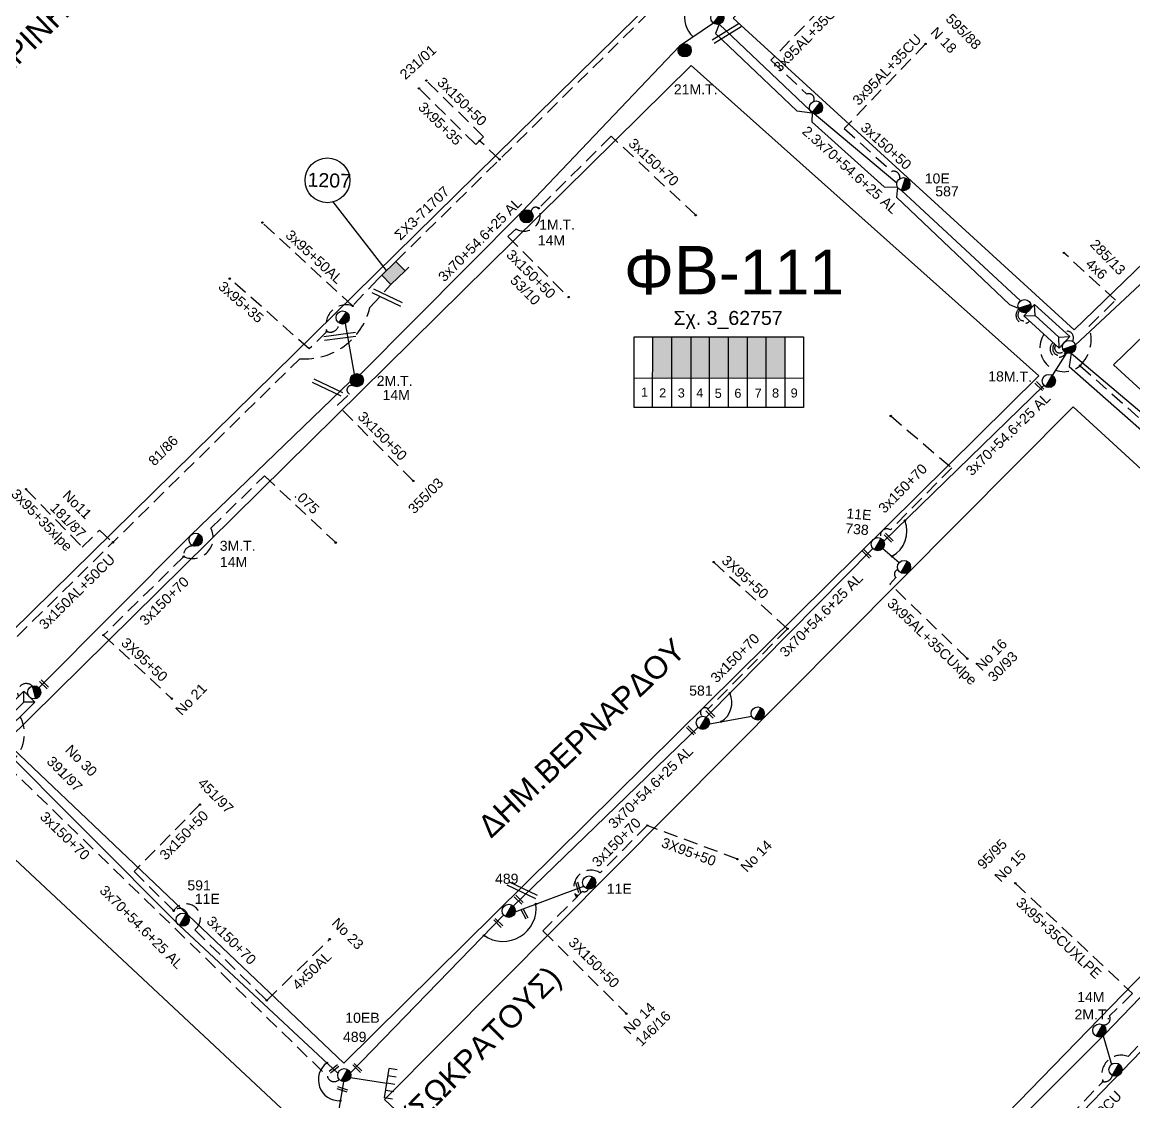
# Model space of a CAD drawing. Header units: millimetres. Extents: x 855 to 3091, y 750 to 2767.
# Drawn here: x 1088.3 to 1287.2, y 1262.2 to 1455.3 of the extents above; entities that cross this region are included whole.
import ezdxf
from ezdxf.enums import TextEntityAlignment as Align

# ---------------------------------------------------------------- set-up
doc = ezdxf.new("R2010")
doc.units = ezdxf.units.MM
doc.linetypes.add('DASHED', pattern=[19.05, 12.7, -6.35])
for name, color, linetype, lineweight in [('.075', 7, 'Continuous', 30), ('3x150+50', 7, 'Continuous', 30), ('3x150+50CU', 7, 'Continuous', 30), ('3x150+70', 7, 'Continuous', 30), ('3x150AL+50CU', 7, 'Continuous', 30), ('3x70+54.6+25 AL', 7, 'SYN_LINE', 30), ('3x95+35', 7, 'Continuous', 30), ('3x95+35CUXLPE', 7, 'Continuous', 30), ('3X95+50', 7, 'Continuous', 30), ('3x95+50AL', 7, 'Continuous', 30), ('3x95AL+35CU', 7, 'Continuous', 30), ('4x50AL', 7, 'Continuous', 30), ('4x6', 7, 'SYN_LINE', 30), ('Υπόβαθρο ΔΕΗ', 7, 'Continuous', 30)]:
    doc.layers.add(name, color=color, linetype=linetype, lineweight=lineweight)
for name, color, linetype in [('Link Box 4 Διευθύνσεων', 7, 'Continuous'), ('Pillar OTE', 7, 'Continuous'), ('TEXT ΚΑΛΩΔΙΩΝ', 7, 'Continuous'), ('Άγνωστα', 7, 'Continuous'), ('Καλώδια ΧΤ   3x150AL+50CU', 7, 'DASHED'), ('Καλώδια ΧΤ   3x95+35 XLPE', 7, 'DASHED'), ('Μηχανική τομή', 7, 'Continuous'), ('Στύλος Ξύλινος', 7, 'Continuous'), ('Στύλος Ξύλινος @ 1', 7, 'Continuous'), ('Στύλος ΦΜ', 7, 'Continuous'), ('Στύλος ΦΜ @ 1', 7, 'Continuous'), ('Συνδέσεις', 7, 'Continuous'), ('Τομή', 7, 'Continuous'), ('Υποσταθμός εναέριος 2 στύλων', 7, 'Continuous'), ('Υποσταθμός πόλεως', 7, 'Continuous')]:
    doc.layers.add(name, color=color, linetype=linetype)
doc.styles.add('arial', font='arial.ttf')
doc.styles.get("Standard").update_dxf_attribs({"font": 'arial.ttf'})
doc.linetypes.add('SYN_LINE', pattern='A,0.5,-0.0001,["/\\/\\/\\/",Standard,S=0.1,R=0,X=0,Y=-0.05],-0.25', length=0.7501)

# ---------------------------------------------------------------- blocks, each defined once
blk = doc.blocks.new('ΥΠΑΡΧΩΝ ΤΣΙΜΕΝΤΕΝΙΟΣ ΣΤΥΛΟΣ')
at = {"layer": 'Στύλος ΦΜ'}
blk.add_hatch(color=7, dxfattribs=at).paths.add_polyline_path([(-1.29, -2.28, 0.574793), (2.62, 0, 0.268822), (1.3, 2.27)])
at = {"layer": 'Στύλος ΦΜ', "color": 7}
blk.add_line((-1.29, -2.28), (1.3, 2.27), dxfattribs=at)
blk.add_circle((0, 0), 2.62, dxfattribs=at)
at = {"layer": 'Στύλος ΦΜ', "flags": 4}
for tag, p in [('ΑΡΙΘΜΟΣ', (-4.68, 8.05)), ('ΤΥΠΟΣ', (-4.91, 3.03))]:
    blk.add_attdef(tag, p, '', height=4, dxfattribs=at)
blk = doc.blocks.new('ΥΠΑΡΧΩΝ ΞΥΛΙΝΟΣ ΣΤΥΛΟΣ')
at = {"layer": 'Στύλος Ξύλινος'}
h = blk.add_hatch(color=7, dxfattribs=at)
h.paths.add_polyline_path([(-2.62, 0, 0.270008), (-1.29, -2.28), (1.3, 2.27, 0.576266)])
h.paths.add_polyline_path([(-1.29, -2.28, 0.574793), (2.62, 0, 0.268822), (1.3, 2.27)])
at = {"layer": 'Στύλος Ξύλινος', "color": 7}
blk.add_line((-1.29, -2.28), (1.3, 2.27), dxfattribs=at)
blk.add_circle((0, 0), 2.62, dxfattribs=at)
at = {"layer": 'Στύλος Ξύλινος', "flags": 4}
for tag, p in [('ΑΡΙΘΜΟΣ', (-4.91, 8.6)), ('ΤΥΠΟΣ', (-4.85, 3.39))]:
    blk.add_attdef(tag, p, '', height=4, dxfattribs=at)
blk = doc.blocks.new('ΥΠΟΣΤΑΘΜΟΣ ΕΝΑΕΡΙΟΣ ΕΠΙ 2 ΣΤΥΛΩΝ')
at = {"layer": 'Υποσταθμός εναέριος 2 στύλων', "linetype": 'Continuous'}
for points in [[(-11.97, -2.11, 0.574793), (-8.45, -0.07, 0.268822), (-9.64, 1.98)], [(9.68, -2.15, 0.574793), (13.19, -0.1, 0.268822), (12.01, 1.95)]]:
    blk.add_hatch(color=256, dxfattribs=at).paths.add_polyline_path(points)
for p, q in [((-11.97, -2.11), (-9.64, 1.98)), ((9.68, -2.15), (12.01, 1.95))]:
    blk.add_line(p, q, dxfattribs=at)
for centre in [(-10.81, -0.07), (10.84, -0.1)]:
    blk.add_circle(centre, 2.36, dxfattribs=at)
at = {"layer": 'Υποσταθμός πόλεως', "linetype": 'Continuous', "ltscale": 40}
blk.add_lwpolyline([(-8.57, 2.82), (8.57, 2.82), (8.57, -2.82), (-8.57, -2.82)], close=True, dxfattribs=at)
for points in [[(-5.75, 0), (-8.57, 2.82)], [(-8.57, -2.82), (-5.75, 0)], [(-5.75, 0), (5.75, 0)], [(5.75, 0), (8.57, 2.82)], [(8.57, -2.82), (5.75, 0)]]:
    blk.add_lwpolyline(points, dxfattribs=at)
at = {"layer": 'Υποσταθμός εναέριος 2 στύλων', "ltscale": 40, "flags": 1}
for tag, p in [('ΜΕΤΑΣΧΗΜΑΤΙΣΜΟΣ', (14.09, 2.51)), ('ΙΣΧΥΣ', (14.07, -0.28)), ('ΑΡΙΘΜΟΣ', (14.19, -3))]:
    blk.add_attdef(tag, p, '', height=1.8, dxfattribs=at)
blk = doc.blocks.new('LINK BOX 4 ΑΝΑΧΩΡΗΣΕΩΝ')
at = {"layer": 'Link Box 4 Διευθύνσεων', "ltscale": 40}
blk.add_hatch(color=256, dxfattribs=at).paths.add_polyline_path([(-3.54, 0), (-3.54, -4.67), (3.54, -4.67), (3.54, 0)])
for p, q in [((-3.54, 0), (-5.33, 0)), ((5.33, 0), (3.54, 0)), ((-3.54, -4.67), (-5.33, -4.67)), ((5.33, -4.67), (3.54, -4.67))]:
    blk.add_line(p, q, dxfattribs=at)
blk.add_lwpolyline([(-3.54, -4.67), (-3.54, 0), (3.54, 0), (3.54, -4.67)], close=True, dxfattribs=at)
blk = doc.blocks.new('ΜΗΧΑΝΙΚΗ ΤΟΜΗ')
at = {"layer": 'Μηχανική τομή', "ltscale": 40}
for p, q in [((-1.89, 0.78), (5.69, 0.78)), ((-1.89, -0.77), (5.69, -0.77))]:
    blk.add_line(p, q, dxfattribs=at)
blk = doc.blocks.new('_ΣΥΝΔΕΣΗ')
at = {"layer": 'Συνδέσεις', "linetype": 'SYN_LINE', "ltscale": 40}
blk.add_hatch(color=256, dxfattribs=at).paths.add_polyline_path([(0.5, -0.01, 1), (-0.5, -0.01, 1)])
at = {"layer": 'Συνδέσεις'}
blk.add_circle((0, -0.01), 0.5, dxfattribs=at)
blk = doc.blocks.new('A$C6B443C3E')
at = {"layer": 'Υπόβαθρο ΔΕΗ', "lineweight": 30, "ltscale": 0.1}
for p, q in [((-0.89, 8.1), (-0.5, 6.7)), ((0.38, 8.46), (0.78, 7.06)), ((-4.73, 7.03), (-4.33, 5.62)), ((-3.45, 7.39), (-3.06, 5.98)), ((-2.17, 7.75), (-1.78, 6.34))]:
    blk.add_line(p, q, dxfattribs=at)
for points in [[(-1.78, 6.34), (-4.33, 5.62)], [(0.78, 7.06), (-1.78, 6.34)], [(0, 0), (-1.78, 6.34)]]:
    blk.add_lwpolyline(points, dxfattribs=at)
blk = doc.blocks.new('ΤΟΜΗ')
at = {"layer": 'Τομή', "ltscale": 40}
for p, q in [((-5.68, 0), (17.06, 0)), ((-5.68, -2.77), (17.06, -2.77))]:
    blk.add_line(p, q, dxfattribs=at)

msp = doc.modelspace()

# ---------------------------------------------------------------- hatches: boundary and pattern name
at = {"layer": 'Pillar OTE', "ltscale": 40}
h = msp.add_hatch(color=256, dxfattribs=at)
h.dxf.hatch_style = 1
h.paths.add_polyline_path([(1187.81, 1299.14), (1187.28, 1299.33), (1187.47, 1298.8)])
at = {"layer": 'Καλώδια ΧΤ   3x150AL+50CU', "linetype": 'DASHED', "lineweight": -3, "ltscale": 0.2}
h = msp.add_hatch(color=62, dxfattribs=at)
h.dxf.hatch_style = 1
h.paths.add_polyline_path([(1204.56, 1399.06), (1201.12, 1399.06), (1201.12, 1391.7), (1204.56, 1391.69)])
h = msp.add_hatch(color=27, dxfattribs=at)
h.dxf.hatch_style = 1
h.paths.add_polyline_path([(1204.56, 1391.69), (1207.99, 1391.69), (1208, 1399.06), (1204.56, 1399.06)])
h = msp.add_hatch(color=173, dxfattribs=at)
h.dxf.hatch_style = 1
h.paths.add_polyline_path([(1211.29, 1399.06), (1208, 1399.06), (1207.99, 1391.69), (1211.29, 1391.69)])
h = msp.add_hatch(color=6, dxfattribs=at)
h.dxf.hatch_style = 1
h.paths.add_polyline_path([(1214.68, 1399.05), (1211.29, 1399.06), (1211.29, 1391.69), (1214.68, 1391.68)])
h = msp.add_hatch(color=30, dxfattribs=at)
h.dxf.hatch_style = 1
h.paths.add_polyline_path([(1214.68, 1391.68), (1218.07, 1391.68), (1218.08, 1399.05), (1214.68, 1399.05)])
h = msp.add_hatch(color=133, dxfattribs=at)
h.dxf.hatch_style = 1
h.paths.add_polyline_path([(1218.07, 1391.68), (1221.47, 1391.68), (1221.47, 1399.05), (1218.08, 1399.05)])
h = msp.add_hatch(color=85, dxfattribs=at)
h.dxf.hatch_style = 1
h.paths.add_polyline_path([(1221.41, 1391.68), (1224.81, 1391.68), (1224.81, 1399.05), (1221.41, 1399.05)])

# ---------------------------------------------------------------- linework, layer by layer
at = {"layer": '.075', "color": 27, "linetype": 'DASHED', "lineweight": -3, "ltscale": 0.2}
msp.add_lwpolyline([(1117.24, 1359.75, 0.715407), (1122.09, 1364.84), (1131.67, 1374.2), (1144.41, 1362.24)], format="xyb", dxfattribs=at)
at = {"layer": '3x150+50', "color": 2, "linetype": 'DASHED', "lineweight": -3, "ltscale": 0.2}
for points in [[(1170.57, 1535.78), (1165.54, 1540.93), (1140.5, 1516.46), (1203.1, 1459.67), (1155.83, 1413.18)], [(1170.16, 1434.14), (1170.88, 1434.83), (1160.63, 1444.91)]]:
    msp.add_lwpolyline(points, dxfattribs=at)
at = {"layer": '3x150+50', "color": 173, "linetype": 'DASHED', "lineweight": -3, "ltscale": 0.2}
msp.add_lwpolyline([(1235.4, 1436.34), (1243.89, 1428.64, -0.558722), (1245.32, 1427.36, 15.518596)], format="xyb", dxfattribs=at)
at = {"layer": '3x150+50', "color": 30, "linetype": 'DASHED', "lineweight": -3, "ltscale": 0.2}
msp.add_lwpolyline([(1180.71, 1422.07, -0.737886), (1176.68, 1418.36), (1175.19, 1417), (1186.07, 1406.15)], format="xyb", dxfattribs=at)
at = {"layer": '3x150+50', "color": 27, "linetype": 'DASHED', "lineweight": -3, "ltscale": 0.2}
msp.add_lwpolyline([(1158.27, 1373.29), (1144.74, 1386.83), (1146.9, 1388.84, -1.036334), (1147.6, 1390.28, 45.841921)], format="xyb", dxfattribs=at)
at = {"layer": '3x150+50', "color": 6, "linetype": 'DASHED', "lineweight": -3, "ltscale": 0.2}
msp.add_lwpolyline([(1120.13, 1315.39), (1108.38, 1303.43), (1115.43, 1296.36, -0.602378), (1117.96, 1295.54, 249.397466)], format="xyb", dxfattribs=at)
at = {"layer": '3x150+50CU', "color": 5, "linetype": 'DASHED', "lineweight": -3, "ltscale": 0.2}
msp.add_lwpolyline([(1286.35, 1242.17), (1270.38, 1254.07), (1281.69, 1265.84, 0.433212), (1283.34, 1266.93)], format="xyb", dxfattribs=at)
at = {"layer": '3x150+70', "color": 30, "linetype": 'DASHED', "lineweight": -3, "ltscale": 0.2}
for points in [[(1208.82, 1420.82), (1193.71, 1434.96), (1180.71, 1422.07, 0.615991), (1179.37, 1421.45, 1.274677)], [(1243.7, 1384.9), (1254.61, 1375.63), (1243.65, 1364.52, 0.761266), (1241.98, 1362.99, -544.329278)], [(1225.24, 1346.83), (1211.06, 1332.49, 1.026493), (1209.98, 1331.2, 65.355136)]]:
    msp.add_lwpolyline(points, format="xyb", dxfattribs=at)
at = {"layer": '3x150+70', "color": 27, "linetype": 'DASHED', "lineweight": -3, "ltscale": 0.2}
for points in [[(1119.17, 1361.61, 0.534514), (1117.24, 1359.75), (1102.87, 1345.69)], [(1087.67, 1334.74, -0.842912), (1090.16, 1336.59, 2.728898)]]:
    msp.add_lwpolyline(points, format="xyb", dxfattribs=at)
at = {"layer": '3x150+70', "color": 133, "linetype": 'DASHED', "lineweight": -3, "ltscale": 0.2}
for points in [[(1087.98, 1331.1, -0.400116), (1085.54, 1322.44), (1142.92, 1266.81, 0.615528), (1145.04, 1266.21, 3.498232)], [(1200.14, 1311.63), (1191.72, 1303.16, 0.746497), (1187.28, 1299.33)]]:
    msp.add_lwpolyline(points, format="xyb", dxfattribs=at)
at = {"layer": '3x150+70', "color": 6, "linetype": 'DASHED', "lineweight": -3, "ltscale": 0.2}
msp.add_lwpolyline([(1115.43, 1296.36, -1.213853), (1119.19, 1292.98), (1132.08, 1280.35)], format="xyb", dxfattribs=at)
at = {"layer": '3x150AL+50CU', "color": 2, "linetype": 'DASHED', "lineweight": -3, "ltscale": 0.2}
msp.add_lwpolyline([(1173.73, 1430.79), (1170.16, 1434.14)], dxfattribs=at)
at = {"layer": '3x150AL+50CU', "color": 151, "linetype": 'DASHED', "lineweight": -3, "ltscale": 0.2}
msp.add_lwpolyline([(1086.08, 1333.18, -0.720104), (1084.78, 1334.75), (1086.11, 1336.14), (1081.98, 1340.1), (1137.98, 1395.14, 0.366829), (1150.54, 1404.29), (1153.66, 1407.78)], format="xyb", dxfattribs=at)
at = {"layer": '3x150AL+50CU', "color": 62, "linetype": 'DASHED', "lineweight": -3, "ltscale": 0.2}
msp.add_lwpolyline([(1266.59, 1404, 1.003613), (1268.56, 1401.84, 2.305026)], format="xyb", dxfattribs=at)
at = {"layer": '3x150AL+50CU', "color": 173, "linetype": 'DASHED', "lineweight": -3, "ltscale": 0.2}
msp.add_lwpolyline([(1266.77, 1403.75, 0.961441), (1268.21, 1402.17, 2.588433)], format="xyb", dxfattribs=at)
at = {"layer": '3x150AL+50CU', "color": 133, "linetype": 'DASHED', "lineweight": -3, "ltscale": 0.2}
msp.add_lwpolyline([(1276.23, 1398.25, 0.700928), (1274.72, 1400.03, -1.544113)], format="xyb", dxfattribs=at)
at = {"layer": '3x150AL+50CU', "color": 27, "linetype": 'DASHED', "lineweight": -3, "ltscale": 0.2}
msp.add_lwpolyline([(1271.11, 1399.52, 0.875289), (1277.57, 1393.9), (1345.64, 1333.71), (1393.17, 1382.86), (1394.46, 1381.89)], format="xyb", dxfattribs=at)
at = {"layer": '3x150AL+50CU', "color": 30, "linetype": 'DASHED', "lineweight": -3, "ltscale": 0.2}
msp.add_lwpolyline([(1272.74, 1398.03, 1.224893), (1275.04, 1396.21, -1.548066)], format="xyb", dxfattribs=at)
at = {"layer": '3x150AL+50CU', "color": 85, "linetype": 'DASHED', "lineweight": -3, "ltscale": 0.2}
msp.add_lwpolyline([(1273.01, 1397.78, 1.098877), (1274.92, 1396.29, -1.548066)], format="xyb", dxfattribs=at)
at = {"layer": '3x150AL+50CU', "color": 6, "linetype": 'DASHED', "lineweight": -3, "ltscale": 0.2}
msp.add_lwpolyline([(1273.21, 1397.6, 1.023032), (1274.65, 1396.55, -1.548066)], format="xyb", dxfattribs=at)
at = {"layer": '3x70+54.6+25 AL', "color": 133, "linetype": 'SYN_LINE', "lineweight": -3, "ltscale": 15}
for points in [[(1276.73, 1397.61), (1308.71, 1427.46), (1338.55, 1457.53)], [(1176.53, 1296.22), (1188.78, 1300.78)], [(1147.05, 1267.37), (1174.46, 1295.6)]]:
    msp.add_lwpolyline(points, dxfattribs=at)
at = {"layer": '3x70+54.6+25 AL', "color": 30, "linetype": 'SYN_LINE', "lineweight": -3, "ltscale": 15}
for points in [[(1211.98, 1455.2), (1205.94, 1451.05), (1177.75, 1421.49), (1148.77, 1392.33)], [(1275.14, 1396.17), (1272.58, 1392.17)], [(1271.09, 1390.38), (1242.45, 1362.48)], [(1240.5, 1361.2), (1210.68, 1331.04)], [(1209.24, 1329.21), (1176.17, 1297.21)]]:
    msp.add_lwpolyline(points, dxfattribs=at)
at = {"layer": '3x70+54.6+25 AL', "color": 62, "linetype": 'SYN_LINE', "lineweight": -3, "ltscale": 15}
msp.add_lwpolyline([(1213.03, 1455.01), (1212.37, 1453.3), (1226.93, 1439.48), (1229.63, 1439.13), (1229.6, 1437.51), (1242.53, 1425.89), (1244.94, 1425.82), (1244.74, 1424.03), (1264.95, 1404.82), (1266.51, 1404.2)], dxfattribs=at)
at = {"layer": '3x70+54.6+25 AL', "color": 173, "linetype": 'SYN_LINE', "lineweight": -3, "ltscale": 15}
for points in [[(1244.81, 1426.57), (1229.29, 1439.54), (1213.03, 1455.01)], [(1266.93, 1405.51), (1245.6, 1425.26)]]:
    msp.add_lwpolyline(points, dxfattribs=at)
at = {"layer": '3x70+54.6+25 AL', "color": 85, "linetype": 'SYN_LINE', "lineweight": -3, "ltscale": 15}
msp.add_lwpolyline([(1275.97, 1396.13), (1275.64, 1393.73), (1306.04, 1366.96), (1308.27, 1367.67), (1308.32, 1364.96), (1339.97, 1336.84), (1342.77, 1337.31), (1365.09, 1316), (1395, 1288.4), (1418.41, 1267.1)], dxfattribs=at)
at = {"layer": '3x70+54.6+25 AL', "color": 6, "linetype": 'SYN_LINE', "lineweight": -3, "ltscale": 15}
for points in [[(1275.97, 1396.13), (1307.81, 1369.25)], [(1083.39, 1326.88), (1116.47, 1293.76), (1144.82, 1267.31)]]:
    msp.add_lwpolyline(points, dxfattribs=at)
at = {"layer": '3x70+54.6+25 AL', "color": 27, "linetype": 'SYN_LINE', "lineweight": -3, "ltscale": 15}
msp.add_lwpolyline([(1147.03, 1391.09), (1118.48, 1363.56), (1091.29, 1336.29)], dxfattribs=at)
at = {"layer": '3x70+54.6+25 AL', "color": 30, "linetype": 'SYN_LINE', "lineweight": -3, "ltscale": 5}
msp.add_lwpolyline([(1242.3, 1361.22), (1245.22, 1358.68)], dxfattribs=at)
at = {"layer": '3x70+54.6+25 AL', "color": 30, "linetype": 'SYN_LINE', "lineweight": -3, "ltscale": 10}
msp.add_lwpolyline([(1211.26, 1329.84), (1218.83, 1331.19)], dxfattribs=at)
at = {"layer": '3x70+54.6+25 AL', "color": 5, "linetype": 'SYN_LINE', "lineweight": -3, "ltscale": 15}
msp.add_lwpolyline([(1250.76, 1243.07), (1282.01, 1274.32), (1316.46, 1310.1), (1337.9, 1332.13)], dxfattribs=at)
at = {"layer": '3x70+54.6+25 AL', "color": 5, "linetype": 'SYN_LINE', "lineweight": -3, "ltscale": 7}
msp.add_lwpolyline([(1281.69, 1274), (1283.19, 1268.88)], dxfattribs=at)
at = {"layer": '3x70+54.6+25 AL', "color": 6, "linetype": 'SYN_LINE', "lineweight": -3, "ltscale": 10}
msp.add_lwpolyline([(1145.79, 1265.79), (1144.2, 1256.36)], dxfattribs=at)
at = {"layer": '3x95+35', "color": 2, "linetype": 'DASHED', "lineweight": -3, "ltscale": 0.2}
msp.add_lwpolyline([(1170.16, 1434.14), (1169.46, 1433.48), (1159.29, 1443.5)], dxfattribs=at)
for points in [[(1147.44, 1404.59, 0.614416), (1142.82, 1400.03), (1139.69, 1396.9), (1125.46, 1409.47)], [(1142.82, 1400.03, 0.588449), (1144.95, 1401.58, -11.962416)]]:
    msp.add_lwpolyline(points, format="xyb", dxfattribs=at)
at = {"layer": '3x95+35', "color": 151, "linetype": 'DASHED', "lineweight": -3, "ltscale": 0.2}
msp.add_lwpolyline([(1088.99, 1371.81), (1099.07, 1361.46), (1102.14, 1364.46), (1104.56, 1362.3)], dxfattribs=at)
at = {"layer": '3x95+35', "color": 5, "linetype": 'DASHED', "lineweight": -3, "ltscale": 0.2}
msp.add_lwpolyline([(1281.69, 1265.84, -0.655028), (1286.18, 1270.29), (1292.67, 1277.18), (1303.35, 1266.91)], format="xyb", dxfattribs=at)
at = {"layer": '3x95+35CUXLPE', "color": 5, "linetype": 'DASHED', "lineweight": -3, "ltscale": 0.2}
msp.add_lwpolyline([(1265.99, 1301.31), (1286.97, 1281.56), (1282.84, 1277.57, -0.633033), (1281.62, 1276, 116.177577)], format="xyb", dxfattribs=at)
at = {"layer": '3X95+50', "color": 30, "linetype": 'DASHED', "lineweight": -3, "ltscale": 0.2}
msp.add_lwpolyline([(1212.04, 1358.75), (1225.24, 1346.83)], dxfattribs=at)
at = {"layer": '3X95+50', "color": 27, "linetype": 'DASHED', "lineweight": -3, "ltscale": 0.2}
msp.add_lwpolyline([(1102.87, 1345.69), (1115.1, 1334.32)], dxfattribs=at)
at = {"layer": '3X95+50', "color": 133, "linetype": 'DASHED', "lineweight": -3, "ltscale": 0.2}
msp.add_lwpolyline([(1216.28, 1305.63), (1200.14, 1311.63)], dxfattribs=at)
at = {"layer": '3x95+50AL', "color": 2, "linetype": 'DASHED', "lineweight": -3, "ltscale": 0.2}
msp.add_lwpolyline([(1152.03, 1409.45), (1147.44, 1404.59), (1131.3, 1419.49)], dxfattribs=at)
at = {"layer": '3x95AL+35CU', "color": 173, "linetype": 'DASHED', "lineweight": -3, "ltscale": 0.2}
msp.add_lwpolyline([(1236.25, 1462.9), (1222.25, 1448.53), (1228.72, 1442.5, -0.683623), (1229.91, 1441.17, -54.486373)], format="xyb", dxfattribs=at)
msp.add_lwpolyline([(1249.94, 1451.46), (1235.4, 1436.34)], dxfattribs=at)
at = {"layer": '3x95AL+35CU', "color": 30, "linetype": 'DASHED', "lineweight": -3, "ltscale": 0.2}
msp.add_lwpolyline([(1257.4, 1341.49), (1243.55, 1354.84), (1244.64, 1356, -0.643136), (1245.01, 1357.39, 17.485274)], format="xyb", dxfattribs=at)
at = {"layer": '4x50AL', "color": 30, "linetype": 'Continuous', "lineweight": -3, "ltscale": 0.2}
msp.add_lwpolyline([(1146.1, 1401.42), (1147.7, 1392.38)], dxfattribs=at)
at = {"layer": '4x50AL', "color": 6, "linetype": 'DASHED', "lineweight": -3, "ltscale": 0.2}
msp.add_lwpolyline([(1132.08, 1280.35), (1143.35, 1291.31)], dxfattribs=at)
at = {"layer": '4x6', "color": 27, "linetype": 'DASHED', "lineweight": -3, "ltscale": 0.2}
msp.add_lwpolyline([(1277.57, 1393.9, 0.294532), (1279.15, 1400.93), (1283.92, 1405.64), (1274.67, 1414.08)], format="xyb", dxfattribs=at)
at = {"layer": 'Pillar OTE', "lineweight": -3, "ltscale": 40}
for points in [[(1197.79, 1386.42), (1197.79, 1399.06), (1228.12, 1399.05), (1228.12, 1386.39), (1197.79, 1386.42)], [(1201.11, 1386.41), (1201.12, 1399.06)], [(1204.55, 1386.41), (1204.56, 1399.06)], [(1207.99, 1386.41), (1208, 1399.06)], [(1211.29, 1386.4), (1211.29, 1399.06)], [(1214.68, 1386.4), (1214.68, 1399.05)], [(1218.07, 1386.4), (1218.08, 1399.05)], [(1221.41, 1386.39), (1221.41, 1399.05)], [(1224.8, 1386.39), (1224.8, 1399.05)], [(1197.79, 1391.7), (1228.12, 1391.67)]]:
    msp.add_lwpolyline(points, dxfattribs=at)
at = {"layer": 'Pillar OTE', "ltscale": 40}
msp.add_lwpolyline([(1187.47, 1298.8), (1187.28, 1299.33), (1187.81, 1299.14), (1187.47, 1298.8)], dxfattribs=at)
at = {"layer": 'Καλώδια ΧΤ   3x95+35 XLPE', "color": 133, "linetype": 'DASHED', "lineweight": -3, "ltscale": 0.2}
msp.add_lwpolyline([(1189.61, 1300.28, -0.456425), (1188.54, 1299.87), (1181.49, 1292.79), (1196.38, 1277.98)], format="xyb", dxfattribs=at)
at = {"layer": 'Υπόβαθρο ΔΕΗ', "lineweight": -3}
for points in [[(1215.51, 1456.04), (1337.98, 1574.98), (1398.37, 1518.13), (1276.49, 1400.32)], [(1404.73, 1511.4), (1459.46, 1460), (1342.59, 1340.09), (1283.57, 1394.04)], [(1138.4, 1510.31), (1198.39, 1456.42), (1075.59, 1335.65), (1015.36, 1390.72)], [(1276.33, 1386.51), (1335.08, 1332.67), (1212.61, 1206.69), (1153.14, 1262.65)], [(1281.22, 1142.52), (1219.57, 1200.03), (1341.76, 1326.31), (1407.15, 1266.71)], [(1075.05, 1316.75), (1136.52, 1259.36), (999.01, 1113.8), (941.45, 1174.08)]]:
    msp.add_lwpolyline(points, close=True, dxfattribs=at)
for points in [[(1207.98, 1447.59), (1270.22, 1392.06), (1145.86, 1269.1), (1085.43, 1326.6)], [(1085.43, 1326.6), (1207.98, 1447.59)], [(1153.52, 1410.91), (1143.95, 1423.18)]]:
    msp.add_lwpolyline(points, dxfattribs=at)
msp.add_circle((1142.94, 1427.06), 4, dxfattribs=at)
for centre, radius, start, end in [((1211.45, 1456.15), 4.62, 163.1749, 228.0628), ((1241.43, 1364.31), 5.17, 299.0757, 21.2198), ((1211.24, 1333.64), 4.04, 302.3975, 24.6637), ((1174.34, 1296.86), 5.95, 235.2283, 7.1628), ((1145.07, 1266.15), 3.76, 126.5464, 272.2995)]:
    msp.add_arc(centre, radius, start, end, dxfattribs=at)

# ---------------------------------------------------------------- block references
at = {"layer": '4x50AL', "color": 1, "lineweight": -3, "ltscale": 0.1, "rotation": 245.4940047592004}
msp.add_blockref('A$C6B443C3E', (1147.05, 1266.56), dxfattribs=at)
at = {"layer": 'Link Box 4 Διευθύνσεων', "lineweight": -3, "xscale": 0.5, "yscale": 0.5, "zscale": 0.5, "rotation": 44.52162583369045}
msp.add_blockref('LINK BOX 4 ΑΝΑΧΩΡΗΣΕΩΝ', (1153.93, 1411.31), dxfattribs=at)
at = {"layer": 'Μηχανική τομή', "lineweight": -3, "xscale": 0.25, "yscale": 0.25}
for p, zscale, rotation in [((1270.63, 1389.92), 0.4999999999999995, 135.2310416929193), ((1243.67, 1362.78), 0.4999999999999995, 135.2310416929193), ((1239.73, 1359.92), 0.4999999999999995, 135.2310416929193), ((1092.58, 1336.56), 0.4999999999999997, 135.6553103361424), ((1211.77, 1331.31), 0.4999999999999995, 135.2310416929193), ((1208.31, 1328.32), 0.4999999999999995, 135.2310416929193), ((1187.95, 1300.08), 0.4999999999999996, 105.3497237957582), ((1177.49, 1298.04), 0.4999999999999995, 135.2310416929193), ((1178.43, 1295.37), 0.4999999999999996, 117.8417872008163), ((1173.83, 1293.89), 0.4999999999999997, 135.6553103361424), ((1144.48, 1268.39), 0.4999999999999997, 218.8995326893961), ((1148.63, 1267.94), 0.4999999999999997, 135.6553103361424), ((1146.09, 1264.25), 0.4999999999999997, 160.6096496485597)]:
    msp.add_blockref('ΜΗΧΑΝΙΚΗ ΤΟΜΗ', p, dxfattribs=dict(at, zscale=zscale, rotation=rotation))
at = {"layer": 'Στύλος Ξύλινος @ 1', "lineweight": -3, "ltscale": 40}
ref = msp.add_blockref('ΥΠΑΡΧΩΝ ΞΥΛΙΝΟΣ ΣΤΥΛΟΣ', (1206.85, 1450.31), dxfattribs=dict(at, xscale=0.4499999999998181, yscale=0.4499999999998181, zscale=0.4499999999998181))
ref.add_attrib('ΤΥΠΟΣ', '21M.T.', (1204.91, 1442.43), dxfattribs={"layer": 'Στύλος Ξύλινος', "height": 1.8, "flags": 4})
ref = msp.add_blockref('ΥΠΑΡΧΩΝ ΞΥΛΙΝΟΣ ΣΤΥΛΟΣ', (1178.54, 1420.62), dxfattribs=dict(at, xscale=0.4499999999998181, yscale=0.4499999999998181, zscale=0.4499999999998181))
ref.add_attrib('ΤΥΠΟΣ', '1M.T.', (1180.8, 1418.24), dxfattribs={"layer": 'Στύλος Ξύλινος', "height": 1.8, "flags": 4})
ref.add_attrib('ΑΡΙΘΜΟΣ', '14M', (1180.56, 1415.43), dxfattribs={"layer": 'Στύλος Ξύλινος', "height": 1.8, "flags": 4})
ref = msp.add_blockref('ΥΠΑΡΧΩΝ ΞΥΛΙΝΟΣ ΣΤΥΛΟΣ', (1148.18, 1391.31), dxfattribs=dict(at, xscale=0.4499999999998181, yscale=0.4499999999998181, zscale=0.4499999999998181))
ref.add_attrib('ΤΥΠΟΣ', '2M.T.', (1151.75, 1390.28), dxfattribs={"layer": 'Στύλος Ξύλινος', "height": 1.8, "flags": 4})
ref.add_attrib('ΑΡΙΘΜΟΣ', '14M', (1152.79, 1387.75), dxfattribs={"layer": 'Στύλος Ξύλινος', "height": 1.8, "flags": 4})
at = {"layer": 'Στύλος ΦΜ @ 1', "lineweight": -3, "ltscale": 40, "xscale": 0.4499999999998181, "yscale": 0.4499999999998181, "zscale": 0.4499999999998181, "rotation": 352.5021454697022}
for p in [(1212.69, 1456.14), (1230.34, 1440.07), (1145.66, 1402.52)]:
    msp.add_blockref('ΥΠΑΡΧΩΝ ΤΣΙΜΕΝΤΕΝΙΟΣ ΣΤΥΛΟΣ', p, dxfattribs=at)
at = {"layer": 'Στύλος ΦΜ @ 1', "lineweight": -3, "ltscale": 40}
ref = msp.add_blockref('ΥΠΑΡΧΩΝ ΤΣΙΜΕΝΤΕΝΙΟΣ ΣΤΥΛΟΣ', (1245.97, 1426.38), dxfattribs=dict(at, xscale=0.449999999999818, yscale=0.449999999999818, zscale=0.449999999999818, rotation=11.2167773414615))
ref.add_attrib('ΤΥΠΟΣ', '587', (1251.67, 1424.19), dxfattribs={"layer": 'Στύλος ΦΜ', "height": 1.8, "flags": 4})
ref.add_attrib('ΑΡΙΘΜΟΣ', '10E', (1249.79, 1426.49), dxfattribs={"layer": 'Στύλος ΦΜ', "height": 1.8, "flags": 4})
ref = msp.add_blockref('ΥΠΑΡΧΩΝ ΤΣΙΜΕΝΤΕΝΙΟΣ ΣΤΥΛΟΣ', (1271.98, 1391.16), dxfattribs=dict(at, xscale=0.4499999999998183, yscale=0.4499999999998183, zscale=0.4499999999998183, rotation=359.2220644254894))
ref.add_attrib('ΤΥΠΟΣ', '18M.T.', (1261.13, 1391.11), dxfattribs={"layer": 'Στύλος ΦΜ', "height": 1.8, "rotation": 359.2221, "flags": 4})
ref = msp.add_blockref('ΥΠΑΡΧΩΝ ΤΣΙΜΕΝΤΕΝΙΟΣ ΣΤΥΛΟΣ', (1241.39, 1361.97), dxfattribs=dict(at, xscale=0.4499999999998183, yscale=0.4499999999998183, zscale=0.4499999999998183))
ref.add_attrib('ΤΥΠΟΣ', '738', (1235.51, 1363.93), dxfattribs={"layer": 'Στύλος ΦΜ', "height": 1.8, "rotation": 355.1758, "flags": 4})
ref.add_attrib('ΑΡΙΘΜΟΣ', '11E', (1235.72, 1366.61), dxfattribs={"layer": 'Στύλος ΦΜ', "height": 1.8, "rotation": 355.1758, "flags": 4})
ref = msp.add_blockref('ΥΠΑΡΧΩΝ ΤΣΙΜΕΝΤΕΝΙΟΣ ΣΤΥΛΟΣ', (1119.36, 1362.77), dxfattribs=dict(at, xscale=0.4499999999998182, yscale=0.4499999999998182, zscale=0.4499999999998182))
ref.add_attrib('ΤΥΠΟΣ', '14M', (1123.71, 1357.89), dxfattribs={"layer": 'Στύλος ΦΜ', "height": 1.8, "flags": 4})
ref.add_attrib('ΑΡΙΘΜΟΣ', '3M.T.', (1123.67, 1360.78), dxfattribs={"layer": 'Στύλος ΦΜ', "height": 1.8, "flags": 4})
for p, xscale, yscale, zscale in [((1246.08, 1357.87), 0.4499999999998183, 0.4499999999998183, 0.4499999999998183), ((1219.91, 1331.66), 0.4499999999998183, 0.4499999999998183, 0.4499999999998183), ((1283.92, 1267.96), 0.4499999999998181, 0.4499999999998181, 0.4499999999998181)]:
    msp.add_blockref('ΥΠΑΡΧΩΝ ΤΣΙΜΕΝΤΕΝΙΟΣ ΣΤΥΛΟΣ', p, dxfattribs=dict(at, xscale=xscale, yscale=yscale, zscale=zscale))
ref = msp.add_blockref('ΥΠΑΡΧΩΝ ΤΣΙΜΕΝΤΕΝΙΟΣ ΣΤΥΛΟΣ', (1210.09, 1330.02), dxfattribs=dict(at, xscale=0.4499999999998183, yscale=0.4499999999998183, zscale=0.4499999999998183))
ref.add_attrib('ΤΥΠΟΣ', '581', (1207.65, 1334.87), dxfattribs={"layer": 'Στύλος ΦΜ', "height": 1.8, "rotation": 360, "flags": 4})
ref = msp.add_blockref('ΥΠΑΡΧΩΝ ΤΣΙΜΕΝΤΕΝΙΟΣ ΣΤΥΛΟΣ', (1175.36, 1296.36), dxfattribs=dict(at, xscale=0.4499999999998183, yscale=0.4499999999998183, zscale=0.4499999999998183))
ref.add_attrib('ΤΥΠΟΣ', '489', (1172.92, 1301.21), dxfattribs={"layer": 'Στύλος ΦΜ', "height": 1.8, "rotation": 360, "flags": 4})
ref = msp.add_blockref('ΥΠΑΡΧΩΝ ΤΣΙΜΕΝΤΕΝΙΟΣ ΣΤΥΛΟΣ', (1189.76, 1301.45), dxfattribs=dict(at, xscale=0.4499999999998183, yscale=0.4499999999998183, zscale=0.4499999999998183))
ref.add_attrib('ΤΥΠΟΣ', '11E', (1192.9, 1299.42), dxfattribs={"layer": 'Στύλος ΦΜ', "height": 1.8, "rotation": 360, "flags": 4})
ref = msp.add_blockref('ΥΠΑΡΧΩΝ ΤΣΙΜΕΝΤΕΝΙΟΣ ΣΤΥΛΟΣ', (1117.05, 1294.78), dxfattribs=dict(at, xscale=0.4499999999998182, yscale=0.4499999999998182, zscale=0.4499999999998182))
ref.add_attrib('ΤΥΠΟΣ', '591', (1117.88, 1300.03), dxfattribs={"layer": 'Στύλος ΦΜ', "height": 1.8, "rotation": 360, "flags": 4})
ref.add_attrib('ΑΡΙΘΜΟΣ', '11E', (1119.2, 1297.62), dxfattribs={"layer": 'Στύλος ΦΜ', "height": 1.8, "rotation": 360, "flags": 4})
ref = msp.add_blockref('ΥΠΑΡΧΩΝ ΤΣΙΜΕΝΤΕΝΙΟΣ ΣΤΥΛΟΣ', (1281.03, 1274.98), dxfattribs=dict(at, xscale=0.4499999999998183, yscale=0.4499999999998183, zscale=0.4499999999998183))
ref.add_attrib('ΤΥΠΟΣ', '2M.T.', (1276.58, 1276.94), dxfattribs={"layer": 'Στύλος ΦΜ', "height": 1.8, "rotation": 360, "flags": 4})
ref.add_attrib('ΑΡΙΘΜΟΣ', '14M', (1277.06, 1280.06), dxfattribs={"layer": 'Στύλος ΦΜ', "height": 1.8, "rotation": 360, "flags": 4})
ref = msp.add_blockref('ΥΠΑΡΧΩΝ ΤΣΙΜΕΝΤΕΝΙΟΣ ΣΤΥΛΟΣ', (1145.95, 1266.96), dxfattribs=dict(at, xscale=0.4499999999998183, yscale=0.4499999999998183, zscale=0.4499999999998183))
ref.add_attrib('ΤΥΠΟΣ', '489', (1145.72, 1272.93), dxfattribs={"layer": 'Στύλος ΦΜ', "height": 1.8, "rotation": 360, "flags": 4})
ref.add_attrib('ΑΡΙΘΜΟΣ', '10EB', (1146.13, 1276.34), dxfattribs={"layer": 'Στύλος ΦΜ', "height": 1.8, "rotation": 360, "flags": 4})
at = {"layer": 'Συνδέσεις', "lineweight": -3, "xscale": 0.25, "yscale": 0.25, "zscale": 0.25}
for p in [(1249.94, 1451.47), (1159.29, 1443.5), (1160.63, 1444.91), (1170.16, 1434.14), (1173.73, 1430.79), (1180.71, 1422.07), (1208.82, 1420.82), (1131.3, 1419.5), (1274.67, 1414.08), (1125.46, 1409.47), (1186.07, 1406.16), (1147.44, 1404.59), (1142.82, 1400.03), (1277.57, 1393.9), (1243.7, 1384.9), (1158.28, 1373.29), (1088.99, 1371.81), (1246.25, 1366.18), (1104.56, 1362.3), (1144.41, 1362.24), (1117.24, 1359.75), (1212.04, 1358.76), (1243.94, 1359.79), (1225.24, 1346.83), (1102.87, 1345.69), (1257.4, 1341.49), (1115.1, 1334.33), (1214.92, 1335.33), (1213.41, 1330.23), (1120.13, 1315.39), (1200.14, 1311.64), (1216.28, 1305.63), (1265.99, 1301.32), (1115.43, 1296.36), (1180.24, 1297.61), (1143.35, 1291.31), (1170.94, 1291.98), (1132.08, 1280.35), (1196.38, 1277.98), (1142.83, 1269.18), (1281.69, 1265.84), (1145.22, 1262.4)]:
    msp.add_blockref('_ΣΥΝΔΕΣΗ', p, dxfattribs=at)
at = {"layer": 'Τομή', "lineweight": -3}
for p, xscale, yscale, zscale, rotation in [((1215.76, 1453.78), 0.2500000000000562, 0.2500000000000562, 0.2500000000000562, 211.4899893459159), ((1154.78, 1405.11), 0.2499999999999998, 0.2499999999999998, 0.2499999999999998, 154.6125627688257), ((1143.7, 1399.32), 0.2500000000000308, 0.2500000000000308, 0.2500000000000308, 7.540352153389508), ((1144.1, 1389.04), 0.2499999999999998, 0.2499999999999998, 0.2499999999999998, 154.6125627688257), ((1178.92, 1299.12), 0.2499999999999998, 0.2499999999999998, 0.2499999999999998, 154.6125627688257)]:
    msp.add_blockref('ΤΟΜΗ', p, dxfattribs=dict(at, xscale=xscale, yscale=yscale, zscale=zscale, rotation=rotation))
at = {"layer": 'Υποσταθμός εναέριος 2 στύλων', "lineweight": -3}
for p, xscale, yscale, zscale, rotation in [((1271.64, 1400.94), 0.4999999999999999, 0.4999999999999999, 0.4999999999999999, 317.5794811875658), ((1086.57, 1331.68), 0.5, 0.5, 0.5, 44.6344276319294)]:
    msp.add_blockref('ΥΠΟΣΤΑΘΜΟΣ ΕΝΑΕΡΙΟΣ ΕΠΙ 2 ΣΤΥΛΩΝ', p, dxfattribs=dict(at, xscale=xscale, yscale=yscale, zscale=zscale, rotation=rotation))

# ---------------------------------------------------------------- texts
at = {"lineweight": -3, "ltscale": 30, "char_height": 1.63, "width": 11.2573, "attachment_point": 1}
for s, insert in [('1', (1199.03, 1389.98)), ('2', (1202.27, 1389.84)), ('3', (1205.6, 1389.84)), ('4', (1208.91, 1389.84)), ('5', (1212.21, 1389.76)), ('6', (1215.73, 1389.79)), ('7', (1219.36, 1389.79)), ('8', (1222.47, 1389.82)), ('9', (1225.8, 1389.84))]:
    msp.add_mtext(s, dxfattribs=dict(at, insert=insert))
at = {"lineweight": -3, "ltscale": 40, "insert": (1169.45, 1312.11), "char_height": 4, "width": 150.9822, "attachment_point": 1, "rotation": 43.4728, "style": 'arial'}
msp.add_mtext('ΔHM.BEPNAPΔOY', dxfattribs=at)
at = {"layer": 'TEXT ΚΑΛΩΔΙΩΝ', "linetype": 'Continuous', "lineweight": -3, "ltscale": 0.2}
for s, rotation, p in [('3x95AL+35CUxlpe', 45.7581, (1230.54, 1454.46)), ('3x95AL+35CU', 46.1284, (1243.02, 1446.86)), ('3x150+50', 315.4472, (1167.02, 1441.15)), ('3x95+35', 315.4261, (1163.11, 1437.21)), ('2.3x70+54.6+25 AL', 318.0328, (1236.45, 1428.93)), ('3x150+50', 317.7795, (1242.88, 1433.2)), ('3x150+70', 316.9028, (1201.31, 1430.31)), ('3x70+54.6+25 AL', 45.1782, (1170.2, 1416.45)), ('3x95+50AL', 317.2791, (1140.59, 1413.37)), ('3x150+50', 315.0778, (1179.36, 1410.3)), ('4x6', 317.6622, (1280.51, 1411.19)), ('3x95+35', 318.5402, (1127.48, 1405.28)), ('3x70+54.6+25 AL', 44.2477, (1264.69, 1381.63)), ('3x150+50', 314.9762, (1152.78, 1381.33)), ('3x150+70', 45.419, (1245.84, 1371.95)), ('3x95+35xlpe', 314.2433, (1091.86, 1366.29)), ('.075', 316.7879, (1139.27, 1369.53)), ('3x150AL+50CU', 44.5088, (1098.13, 1353.45)), ('3X95+50', 317.9036, (1217.67, 1356.09)), ('3x70+54.6+25 AL', 45.3194, (1231.27, 1349.3)), ('3x150+70', 44.3638, (1113.73, 1351.8)), ('3x95AL+35CUxlpe', 316.0721, (1251.12, 1344.54)), ('3X95+50', 317.1015, (1110.21, 1341.32)), ('3x150+70', 45.3258, (1215.83, 1341.6)), ('3x70+54.6+25 AL', 44.0584, (1200.74, 1318.49)), ('3x150+70', 315.8846, (1095.99, 1309.8)), ('3x150+50', 45.5138, (1117.26, 1309.9)), ('3x150+70', 45.183, (1194.62, 1308.63)), ('3X95+50', 339.6036, (1207.58, 1306.94)), ('3x70+54.6+25 AL', 314.9685, (1109.69, 1293.47)), ('3x95+35CUXLPE', 316.7262, (1273.78, 1291.51)), ('3x150+70', 315.5912, (1125.77, 1291.1)), ('3X150+50', 315, (1190.62, 1287.12)), ('4x50AL', 44.1954, (1140.14, 1285.68)), ('3x150+50CU', 46.1566, (1279.43, 1258.41))]:
    msp.add_text(s, height=1.8, rotation=rotation, dxfattribs=at).set_placement(p, align=Align.MIDDLE_CENTER)
at = {"layer": 'Άγνωστα', "lineweight": -3, "ltscale": 40, "char_height": 1.8, "width": 12.7137, "attachment_point": 1, "style": 'arial'}
for s, insert, rotation in [('595/88', (1254.69, 1457.05), 314.282), ('N 18', (1251.97, 1454.67), 314.282), ('231/01', (1155.68, 1446.3), 42.0958), ('ΣΧ3-71707', (1154.73, 1417.49), 44.0714), ('285/13', (1280.51, 1416.71), 314.282), ('53/10', (1176.75, 1410.28), 314.9709), ('81/86', (1110.71, 1377.09), 45.7514), ('355/03', (1157.18, 1368.51), 45.7514), ('No11', (1096.69, 1371.8), 314.9709), ('181/87', (1094.46, 1369.57), 314.9709), ('No 16', (1258.71, 1340.42), 45.7514), ('30/93', (1260.9, 1338.46), 45.7514), ('No 21', (1115.56, 1332.45), 45.7514), ('No 30', (1097.17, 1326.26), 314.9709), ('391/97', (1093.85, 1324.22), 314.9709), ('451/97', (1120.88, 1320.32), 314.9709), ('No 14', (1216.66, 1304.4), 45.7514), ('95/95', (1259, 1304.91), 45.7514), ('No 15', (1262.09, 1302.63), 45.7514), ('No 23', (1144.85, 1295.29), 314.9709), ('No 14', (1195.73, 1275.4), 45), ('146/16', (1197.82, 1273.23), 45)]:
    msp.add_mtext(s, dxfattribs=dict(at, insert=insert, rotation=rotation))
at = {"layer": 'Άγνωστα', "lineweight": -3, "insert": (1139.42, 1428.43), "char_height": 2.5, "width": 13.4112, "attachment_point": 1, "rotation": 358.1643}
msp.add_mtext('1207', dxfattribs=at)
at = {"layer": 'Άγνωστα', "color": 7, "lineweight": -3, "insert": (1204.84, 1403.69), "char_height": 2.5, "width": 4.551914400963142e-14, "attachment_point": 1}
msp.add_mtext('Σχ. 3_62757', dxfattribs=at)
at = {"layer": 'Υπόβαθρο ΔΕΗ', "lineweight": -3}
for s, rotation, p in [('ΦΛΩΡΙΝΗΣ', 44.1873, (1087.75, 1450.48)), ('(ΣΩΚΡΑΤΟΥΣ)', 45.1562, (1170.42, 1272.18))]:
    msp.add_text(s, height=4, rotation=rotation, dxfattribs=at).set_placement(p, align=Align.MIDDLE_CENTER)
at = {"layer": 'Υπόβαθρο ΔΕΗ', "lineweight": -3, "insert": (1195.99, 1415.31), "char_height": 8, "width": 84.6573, "attachment_point": 1}
msp.add_mtext('Φ{\\H1.0833x;B}-111', dxfattribs=at)

doc.saveas('drawing.dxf')
